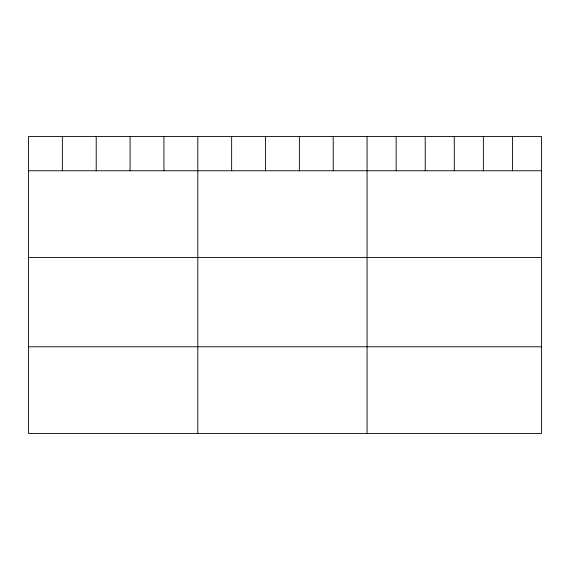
<?xml version="1.0" encoding="UTF-8"?>
<svg xmlns="http://www.w3.org/2000/svg" width="570" height="570" viewBox="0 0 570 570"><rect width="100%" height="100%" fill="white"/><g stroke="black" fill="none" stroke-linecap="round" stroke-linejoin="round"><path stroke-width="0.85" d="M541.5 170.758L541.5 433.485L28.5 433.485L28.5 136.515L541.5 136.515L541.5 170.758L28.5 170.758M28.5 257.455L541.5 257.455M28.5 346.781L541.5 346.781M512.43 136.515L512.43 170.758M483.36 136.515L483.36 170.758M454.29 136.515L454.29 170.758M425.22 136.515L425.22 170.758M396.15 136.515L396.15 170.758M367.08 136.515L367.08 433.485M333.222 136.515L333.222 170.758M299.364 136.515L299.364 170.758M265.506 136.515L265.506 170.758M231.648 136.515L231.648 170.758M197.79 136.515L197.79 433.485M163.932 136.515L163.932 170.758M130.074 136.515L130.074 170.758M96.216 136.515L96.216 170.758M62.358 136.515L62.358 170.758"/></g></svg>
